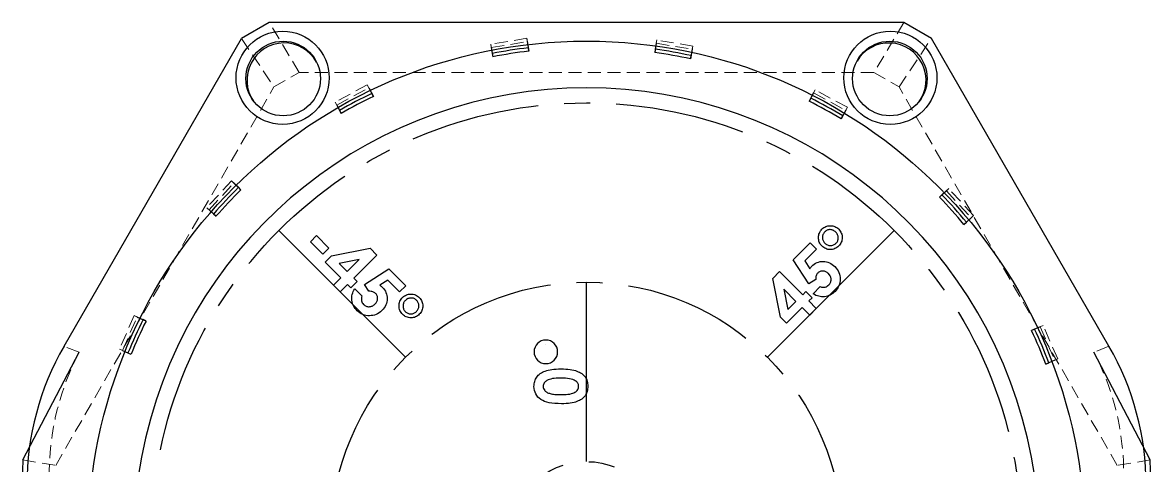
# Model space of a CAD drawing. Header units: millimetres. Extents: x -55 to 55, y -65 to 50.
# Drawn here: x -55.1 to 55.1, y 7.1 to 50.3 of the extents above; entities that cross this region are included whole.
import ezdxf

# ---------------------------------------------------------------- set-up
doc = ezdxf.new("R2010")
doc.units = ezdxf.units.MM
doc.linetypes.add('CENTERX2', pattern=[20.32, 12.7, -2.54, 2.54, -2.54])
doc.linetypes.add('HIDDEN', pattern=[1.905, 1.27, -0.635])

msp = doc.modelspace()

# ---------------------------------------------------------------- linework, layer by layer
at = {"color": 7, "linetype": 'Continuous', "lineweight": 25}
for p, q in [((-30.99, 50.34), (-33.69, 48.78)), ((30.99, 50.34), (-30.99, 50.34)), ((33.69, 48.78), (30.99, 50.34)), ((-51.03, 18.75), (-33.69, 48.78)), ((-5.79, 48.49), (-5.63, 47.56)), ((51.03, 18.75), (33.69, 48.78)), ((-9.3, 47.9), (-9.15, 47.01)), ((-5.63, 47.56), (-5.67, 47.88)), ((6.81, 48.32), (6.66, 47.42)), ((6.71, 47.74), (6.66, 47.42)), ((10.32, 47.73), (10.17, 46.8)), ((-9.21, 47.32), (-9.15, 47.01)), ((10.17, 46.8), (10.23, 47.11)), ((-21.27, 43.97), (-20.82, 43.14)), ((-20.82, 43.14), (-20.96, 43.43)), ((22.19, 43.48), (21.75, 42.68)), ((21.9, 42.97), (21.75, 42.68)), ((-24.4, 42.28), (-23.97, 41.48)), ((-24.13, 41.76), (-23.97, 41.48)), ((25.32, 41.78), (24.87, 40.95)), ((24.87, 40.95), (25.03, 41.23)), ((-34.45, 34.67), (-33.75, 34.03)), ((-33.75, 34.03), (-33.98, 34.27)), ((35.15, 33.91), (34.49, 33.29)), ((34.71, 33.52), (34.49, 33.29)), ((-36.86, 32.06), (-36.19, 31.44)), ((-36.43, 31.66), (-36.19, 31.44)), ((37.56, 31.29), (36.87, 30.65)), ((36.87, 30.65), (37.11, 30.86)), ((-43.9, 21.6), (-43.03, 21.22)), ((-43.03, 21.22), (-43.31, 21.37)), ((44.31, 20.65), (43.48, 20.28)), ((43.77, 20.43), (43.48, 20.28)), ((-55.06, 7.66), (-49.57, 18.17)), ((-45.33, 18.34), (-44.5, 17.98)), ((-44.79, 18.1), (-44.5, 17.98)), ((55.06, 7.66), (49.57, 18.17)), ((45.74, 17.39), (44.88, 17.01)), ((44.88, 17.01), (45.17, 17.13))]:
    msp.add_line(p, q, dxfattribs=at)
at = {"color": 7, "linetype": 'HIDDEN', "lineweight": 18}
for p, q in [((-28.08, 45.47), (-30.99, 50.34)), ((30.99, 50.34), (28.08, 45.47)), ((-33.69, 48.78), (-30.53, 44.06)), ((-5.82, 48.81), (-9.36, 48.22)), ((-9.3, 47.9), (-5.79, 48.49)), ((-5.79, 48.49), (-5.82, 48.81)), ((-5.82, 48.81), (-5.67, 47.88)), ((6.86, 48.64), (6.71, 47.74)), ((6.86, 48.64), (6.81, 48.32)), ((10.39, 48.05), (6.86, 48.64)), ((30.53, 44.06), (33.69, 48.78)), ((-9.36, 48.22), (-9.3, 47.9)), ((-9.36, 48.22), (-9.21, 47.32)), ((6.81, 48.32), (10.32, 47.73)), ((10.39, 48.05), (10.23, 47.11)), ((10.32, 47.73), (10.39, 48.05)), ((-26.36, 46.47), (-26.44, 46.63)), ((26.44, 46.63), (26.36, 46.47)), ((-30.53, 44.06), (-28.08, 45.47)), ((28.08, 45.47), (-28.08, 45.47)), ((28.08, 45.47), (30.53, 44.06)), ((-21.41, 44.27), (-24.56, 42.56)), ((-21.27, 43.97), (-21.41, 44.27)), ((-21.41, 44.27), (-20.96, 43.43)), ((-51.85, 7.12), (-30.53, 44.06)), ((-24.4, 42.28), (-21.27, 43.97)), ((22.33, 43.77), (21.9, 42.97)), ((22.33, 43.77), (22.19, 43.48)), ((22.19, 43.48), (25.32, 41.78)), ((25.48, 42.07), (22.33, 43.77)), ((51.85, 7.12), (30.53, 44.06)), ((-32.57, 42.72), (-32.46, 42.57)), ((-24.56, 42.56), (-24.13, 41.76)), ((-24.56, 42.56), (-24.4, 42.28)), ((25.48, 42.07), (25.03, 41.23)), ((25.32, 41.78), (25.48, 42.07)), ((32.46, 42.57), (32.57, 42.72)), ((-34.67, 34.91), (-37.1, 32.27)), ((-36.86, 32.06), (-34.45, 34.67)), ((-34.45, 34.67), (-34.67, 34.91)), ((-34.67, 34.91), (-33.98, 34.27)), ((35.38, 34.14), (34.71, 33.52)), ((35.38, 34.14), (35.15, 33.91)), ((35.15, 33.91), (37.56, 31.29)), ((37.81, 31.5), (35.38, 34.14)), ((-37.1, 32.27), (-36.86, 32.06)), ((-37.1, 32.27), (-36.43, 31.66)), ((37.81, 31.5), (37.11, 30.86)), ((37.56, 31.29), (37.81, 31.5)), ((-44.18, 21.75), (-45.62, 18.47)), ((-45.33, 18.34), (-43.9, 21.6)), ((-43.9, 21.6), (-44.18, 21.75)), ((-44.18, 21.75), (-43.31, 21.37)), ((44.6, 20.79), (43.77, 20.43)), ((44.6, 20.79), (44.31, 20.65)), ((44.31, 20.65), (45.74, 17.39)), ((46.04, 17.51), (44.6, 20.79)), ((-49.57, 18.17), (-51.03, 18.75)), ((51.03, 18.75), (49.57, 18.17)), ((-45.62, 18.47), (-45.33, 18.34)), ((-45.62, 18.47), (-44.79, 18.1)), ((46.04, 17.51), (45.17, 17.13)), ((45.74, 17.39), (46.04, 17.51)), ((-55.06, 7.66), (-51.85, 7.12)), ((55.06, 7.66), (51.85, 7.12))]:
    msp.add_line(p, q, dxfattribs=at)
at = {"color": 7, "linetype": 'Continuous'}
for p, q in [((-30.05, 30.05), (-17.68, 17.68)), ((30.05, 30.05), (17.68, 17.68)), ((0, 7.5), (0, 25)), ((-3.97, 18.97), (-3.97, 18.97))]:
    msp.add_line(p, q, dxfattribs=at)
at = {"color": 7, "linetype": 'Continuous', "flags": 128}
for points in [[(24.64, 30.18), (24.72, 30.09), (24.79, 29.99), (24.85, 29.9), (24.89, 29.8), (24.93, 29.69), (24.96, 29.58), (24.97, 29.47), (24.98, 29.35), (24.97, 29.24), (24.95, 29.12), (24.93, 29.01), (24.89, 28.91), (24.84, 28.81), (24.78, 28.71), (24.71, 28.62), (24.63, 28.53), (24.63, 28.53), (24.54, 28.45), (24.45, 28.38), (24.36, 28.33), (24.26, 28.28), (24.15, 28.24), (24.04, 28.21), (23.93, 28.2), (23.81, 28.19), (23.7, 28.2), (23.58, 28.21), (23.47, 28.24), (23.37, 28.28), (23.27, 28.33), (23.17, 28.39), (23.08, 28.46), (22.99, 28.54), (22.99, 28.54), (22.91, 28.63), (22.84, 28.72), (22.78, 28.81), (22.74, 28.91), (22.7, 29.02), (22.68, 29.13), (22.66, 29.24), (22.66, 29.36), (22.67, 29.48), (22.68, 29.59), (22.71, 29.7), (22.75, 29.8), (22.8, 29.9), (22.85, 30), (22.92, 30.09), (23, 30.18), (23, 30.18), (23.09, 30.26), (23.18, 30.33), (23.28, 30.38), (23.38, 30.43), (23.48, 30.47), (23.59, 30.49), (23.7, 30.51), (23.82, 30.52), (23.93, 30.51), (24.05, 30.5), (24.16, 30.47), (24.26, 30.43), (24.36, 30.38), (24.46, 30.33), (24.55, 30.26), (24.64, 30.18)], [(24.36, 29.89), (24.3, 29.94), (24.24, 29.99), (24.17, 30.03), (24.1, 30.07), (24.03, 30.09), (23.96, 30.11), (23.89, 30.12), (23.81, 30.13), (23.73, 30.13), (23.66, 30.12), (23.59, 30.1), (23.52, 30.08), (23.45, 30.05), (23.39, 30.01), (23.33, 29.96), (23.27, 29.91), (23.27, 29.91), (23.22, 29.85), (23.18, 29.79), (23.14, 29.73), (23.1, 29.66), (23.08, 29.59), (23.06, 29.52), (23.05, 29.44), (23.05, 29.36), (23.05, 29.29), (23.06, 29.21), (23.08, 29.14), (23.11, 29.07), (23.14, 29), (23.18, 28.94), (23.23, 28.88), (23.28, 28.82), (23.28, 28.82), (23.34, 28.76), (23.4, 28.72), (23.46, 28.68), (23.53, 28.65), (23.6, 28.62), (23.67, 28.6), (23.75, 28.59), (23.83, 28.59), (23.91, 28.59), (23.98, 28.6), (24.06, 28.62), (24.13, 28.64), (24.19, 28.67), (24.26, 28.71), (24.32, 28.76), (24.37, 28.81), (24.37, 28.81), (24.42, 28.86), (24.47, 28.92), (24.51, 28.99), (24.54, 29.05), (24.56, 29.12), (24.58, 29.19), (24.59, 29.27), (24.59, 29.34), (24.58, 29.42), (24.57, 29.5), (24.55, 29.57), (24.53, 29.64), (24.5, 29.71), (24.46, 29.77), (24.41, 29.83), (24.36, 29.89)], [(-26.36, 29.55), (-25.16, 28.34), (-25.16, 28.34), (-25.76, 27.73), (-25.76, 27.73), (-26.97, 28.94), (-26.97, 28.94), (-26.36, 29.55)], [(20.2, 27.2), (21.84, 28.84), (21.84, 28.84), (22.46, 28.23), (22.46, 28.23), (21.32, 27.09), (21.32, 27.09), (21.81, 26.31), (21.81, 26.31), (21.85, 26.38), (21.9, 26.45), (21.95, 26.51), (22, 26.57), (22, 26.57), (22.12, 26.68), (22.25, 26.77), (22.38, 26.85), (22.52, 26.92), (22.66, 26.97), (22.81, 27.01), (22.96, 27.03), (23.12, 27.03), (23.28, 27.02), (23.43, 27), (23.58, 26.95), (23.73, 26.9), (23.87, 26.83), (24, 26.74), (24.14, 26.63), (24.27, 26.52), (24.27, 26.52), (24.39, 26.38), (24.49, 26.25), (24.58, 26.11), (24.65, 25.96), (24.71, 25.8), (24.75, 25.64), (24.77, 25.48), (24.78, 25.31), (24.77, 25.13), (24.75, 24.97), (24.71, 24.81), (24.66, 24.66), (24.59, 24.51), (24.5, 24.37), (24.4, 24.23), (24.28, 24.11), (24.28, 24.11), (24.17, 24), (24.05, 23.91), (23.93, 23.82), (23.8, 23.75), (23.67, 23.7), (23.54, 23.65), (23.4, 23.61), (23.26, 23.59), (23.12, 23.58), (22.97, 23.58), (22.83, 23.6), (22.69, 23.63), (22.55, 23.67), (22.41, 23.72), (22.28, 23.79), (22.14, 23.87), (22.14, 23.87), (22.84, 24.57), (22.84, 24.57), (22.96, 24.53), (23.08, 24.52), (23.19, 24.52), (23.3, 24.53), (23.41, 24.56), (23.5, 24.61), (23.59, 24.67), (23.68, 24.74), (23.68, 24.74), (23.73, 24.8), (23.77, 24.86), (23.81, 24.92), (23.84, 24.98), (23.87, 25.05), (23.88, 25.12), (23.89, 25.2), (23.89, 25.27), (23.89, 25.35), (23.88, 25.43), (23.86, 25.5), (23.83, 25.57), (23.79, 25.64), (23.75, 25.71), (23.7, 25.77), (23.64, 25.84), (23.64, 25.84), (23.58, 25.89), (23.51, 25.94), (23.45, 25.99), (23.38, 26.02), (23.31, 26.05), (23.24, 26.07), (23.17, 26.09), (23.1, 26.09), (23.02, 26.09), (22.95, 26.08), (22.89, 26.07), (22.82, 26.05), (22.76, 26.02), (22.7, 25.99), (22.64, 25.95), (22.59, 25.9), (22.59, 25.9), (22.54, 25.84), (22.5, 25.78), (22.46, 25.71), (22.43, 25.63), (22.41, 25.55), (22.4, 25.46), (22.39, 25.36), (22.39, 25.26), (22.39, 25.26), (21.73, 24.84), (21.73, 24.84), (20.2, 27.2)], [(-21.13, 28.31), (-20.47, 27.64), (-20.47, 27.64), (-22.72, 25.39), (-22.72, 25.39), (-22.41, 25.08), (-22.41, 25.08), (-23.03, 24.46), (-23.03, 24.46), (-23.34, 24.77), (-23.34, 24.77), (-24.06, 24.06), (-24.06, 24.06), (-24.71, 24.71), (-24.71, 24.71), (-23.99, 25.43), (-23.99, 25.43), (-25.52, 26.95), (-25.52, 26.95), (-24.9, 27.57), (-24.9, 27.57), (-21.13, 28.31)], [(-23.37, 26.04), (-22.2, 27.21), (-22.2, 27.21), (-24.17, 26.84), (-24.17, 26.84), (-23.37, 26.04)], [(-19.3, 26.3), (-17.66, 24.66), (-17.66, 24.66), (-18.28, 24.05), (-18.28, 24.05), (-19.42, 25.19), (-19.42, 25.19), (-20.2, 24.7), (-20.2, 24.7), (-20.13, 24.65), (-20.06, 24.6), (-19.99, 24.55), (-19.94, 24.5), (-19.94, 24.5), (-19.83, 24.38), (-19.73, 24.25), (-19.65, 24.12), (-19.59, 23.99), (-19.54, 23.84), (-19.5, 23.7), (-19.48, 23.54), (-19.47, 23.39), (-19.48, 23.23), (-19.51, 23.08), (-19.55, 22.93), (-19.61, 22.78), (-19.68, 22.64), (-19.77, 22.5), (-19.87, 22.37), (-19.99, 22.24), (-19.99, 22.24), (-20.12, 22.12), (-20.26, 22.02), (-20.4, 21.93), (-20.55, 21.86), (-20.7, 21.8), (-20.86, 21.76), (-21.03, 21.74), (-21.2, 21.73), (-21.37, 21.73), (-21.54, 21.76), (-21.7, 21.8), (-21.85, 21.85), (-22, 21.92), (-22.14, 22), (-22.27, 22.11), (-22.4, 22.22), (-22.4, 22.22), (-22.51, 22.34), (-22.6, 22.45), (-22.68, 22.58), (-22.75, 22.7), (-22.81, 22.83), (-22.86, 22.97), (-22.89, 23.1), (-22.91, 23.25), (-22.92, 23.39), (-22.92, 23.53), (-22.91, 23.67), (-22.88, 23.81), (-22.84, 23.95), (-22.78, 24.09), (-22.72, 24.23), (-22.64, 24.36), (-22.64, 24.36), (-21.94, 23.67), (-21.94, 23.67), (-21.97, 23.54), (-21.99, 23.43), (-21.99, 23.31), (-21.97, 23.2), (-21.94, 23.1), (-21.9, 23), (-21.84, 22.91), (-21.77, 22.83), (-21.77, 22.83), (-21.71, 22.78), (-21.65, 22.73), (-21.59, 22.69), (-21.52, 22.66), (-21.45, 22.64), (-21.38, 22.62), (-21.31, 22.61), (-21.23, 22.61), (-21.15, 22.62), (-21.08, 22.63), (-21.01, 22.65), (-20.93, 22.68), (-20.87, 22.71), (-20.8, 22.76), (-20.73, 22.81), (-20.67, 22.87), (-20.67, 22.87), (-20.61, 22.93), (-20.56, 22.99), (-20.52, 23.06), (-20.48, 23.12), (-20.45, 23.19), (-20.43, 23.26), (-20.42, 23.34), (-20.41, 23.41), (-20.41, 23.48), (-20.42, 23.55), (-20.43, 23.62), (-20.46, 23.68), (-20.48, 23.75), (-20.52, 23.8), (-20.56, 23.86), (-20.61, 23.91), (-20.61, 23.91), (-20.66, 23.96), (-20.73, 24.01), (-20.8, 24.04), (-20.88, 24.07), (-20.96, 24.1), (-21.05, 24.11), (-21.15, 24.12), (-21.25, 24.12), (-21.25, 24.12), (-21.67, 24.78), (-21.67, 24.78), (-19.3, 26.3)], [(18.2, 25.37), (18.86, 26.04), (18.86, 26.04), (21.12, 23.78), (21.12, 23.78), (21.43, 24.09), (21.43, 24.09), (22.04, 23.48), (22.04, 23.48), (21.73, 23.17), (21.73, 23.17), (22.45, 22.45), (22.45, 22.45), (21.8, 21.8), (21.8, 21.8), (21.08, 22.52), (21.08, 22.52), (19.55, 20.99), (19.55, 20.99), (18.94, 21.6), (18.94, 21.6), (18.2, 25.37)], [(20.46, 23.13), (19.29, 24.31), (19.29, 24.31), (19.66, 22.33), (19.66, 22.33), (20.46, 23.13)], [(-16.33, 21.87), (-16.42, 21.79), (-16.51, 21.72), (-16.61, 21.66), (-16.71, 21.61), (-16.81, 21.57), (-16.92, 21.55), (-17.04, 21.53), (-17.15, 21.53), (-17.27, 21.53), (-17.38, 21.55), (-17.49, 21.58), (-17.6, 21.62), (-17.7, 21.67), (-17.79, 21.72), (-17.88, 21.79), (-17.97, 21.87), (-17.97, 21.87), (-18.05, 21.96), (-18.12, 22.05), (-18.18, 22.15), (-18.23, 22.25), (-18.27, 22.35), (-18.29, 22.46), (-18.31, 22.58), (-18.31, 22.69), (-18.31, 22.81), (-18.29, 22.92), (-18.27, 23.03), (-18.23, 23.14), (-18.18, 23.24), (-18.12, 23.34), (-18.05, 23.43), (-17.97, 23.52), (-17.97, 23.52), (-17.88, 23.6), (-17.79, 23.66), (-17.69, 23.72), (-17.59, 23.77), (-17.49, 23.8), (-17.38, 23.83), (-17.27, 23.84), (-17.15, 23.85), (-17.03, 23.84), (-16.92, 23.82), (-16.81, 23.8), (-16.7, 23.76), (-16.6, 23.71), (-16.51, 23.65), (-16.41, 23.58), (-16.33, 23.5), (-16.33, 23.5), (-16.25, 23.42), (-16.18, 23.33), (-16.12, 23.23), (-16.07, 23.13), (-16.04, 23.03), (-16.01, 22.92), (-16, 22.81), (-15.99, 22.69), (-15.99, 22.57), (-16.01, 22.46), (-16.04, 22.35), (-16.07, 22.25), (-16.12, 22.14), (-16.18, 22.05), (-16.25, 21.96), (-16.33, 21.87)], [(-16.62, 22.15), (-16.56, 22.21), (-16.51, 22.27), (-16.47, 22.33), (-16.44, 22.4), (-16.41, 22.47), (-16.39, 22.54), (-16.38, 22.62), (-16.38, 22.7), (-16.38, 22.77), (-16.39, 22.85), (-16.41, 22.92), (-16.43, 22.99), (-16.46, 23.05), (-16.5, 23.12), (-16.54, 23.17), (-16.6, 23.23), (-16.6, 23.23), (-16.65, 23.28), (-16.71, 23.33), (-16.78, 23.37), (-16.84, 23.4), (-16.91, 23.43), (-16.99, 23.44), (-17.06, 23.45), (-17.14, 23.46), (-17.22, 23.45), (-17.3, 23.44), (-17.37, 23.42), (-17.44, 23.4), (-17.5, 23.37), (-17.57, 23.33), (-17.63, 23.28), (-17.69, 23.23), (-17.69, 23.23), (-17.74, 23.17), (-17.79, 23.11), (-17.83, 23.05), (-17.86, 22.98), (-17.88, 22.91), (-17.9, 22.84), (-17.91, 22.76), (-17.92, 22.68), (-17.91, 22.6), (-17.9, 22.52), (-17.89, 22.45), (-17.86, 22.38), (-17.83, 22.31), (-17.79, 22.25), (-17.75, 22.19), (-17.7, 22.13), (-17.7, 22.13), (-17.64, 22.08), (-17.58, 22.04), (-17.52, 22), (-17.45, 21.97), (-17.39, 21.95), (-17.31, 21.93), (-17.24, 21.92), (-17.16, 21.92), (-17.08, 21.92), (-17.01, 21.93), (-16.94, 21.95), (-16.87, 21.98), (-16.8, 22.01), (-16.74, 22.05), (-16.68, 22.09), (-16.62, 22.15)], [(-5.13, 14.82), (-5.12, 14.95), (-5.11, 15.08), (-5.09, 15.2), (-5.06, 15.32), (-5.02, 15.43), (-4.98, 15.54), (-4.92, 15.64), (-4.86, 15.74), (-4.79, 15.83), (-4.71, 15.92), (-4.62, 16), (-4.52, 16.08), (-4.41, 16.15), (-4.3, 16.21), (-4.17, 16.28), (-4.04, 16.33), (-3.89, 16.38), (-3.73, 16.42), (-3.56, 16.46), (-3.38, 16.49), (-3.18, 16.51), (-2.96, 16.53), (-2.74, 16.54), (-2.5, 16.54), (-2.5, 16.54), (-2.26, 16.54), (-2.03, 16.53), (-1.81, 16.51), (-1.61, 16.49), (-1.43, 16.46), (-1.25, 16.42), (-1.09, 16.38), (-0.95, 16.33), (-0.81, 16.27), (-0.69, 16.21), (-0.57, 16.15), (-0.47, 16.08), (-0.37, 16), (-0.28, 15.93), (-0.2, 15.84), (-0.13, 15.76), (-0.07, 15.66), (-0.02, 15.56), (0.03, 15.46), (0.06, 15.35), (0.09, 15.23), (0.11, 15.11), (0.12, 14.98), (0.13, 14.85), (0.13, 14.85), (0.12, 14.72), (0.11, 14.59), (0.09, 14.47), (0.06, 14.35), (0.03, 14.24), (-0.02, 14.13), (-0.07, 14.03), (-0.13, 13.93), (-0.2, 13.84), (-0.28, 13.76), (-0.37, 13.68), (-0.46, 13.6), (-0.57, 13.53), (-0.68, 13.47), (-0.8, 13.41), (-0.93, 13.35), (-1.07, 13.3), (-1.22, 13.26), (-1.39, 13.22), (-1.58, 13.19), (-1.77, 13.17), (-1.99, 13.15), (-2.21, 13.14), (-2.45, 13.14), (-2.45, 13.14), (-2.78, 13.15), (-3.09, 13.17), (-3.38, 13.2), (-3.64, 13.24), (-3.88, 13.3), (-4.09, 13.37), (-4.28, 13.46), (-4.45, 13.55), (-4.45, 13.55), (-4.61, 13.67), (-4.75, 13.8), (-4.86, 13.95), (-4.96, 14.1), (-5.03, 14.26), (-5.09, 14.44), (-5.12, 14.63), (-5.13, 14.82)], [(-4.23, 14.85), (-4.22, 14.73), (-4.19, 14.62), (-4.14, 14.52), (-4.08, 14.42), (-4.03, 14.38), (-3.98, 14.33), (-3.93, 14.29), (-3.87, 14.26), (-3.8, 14.22), (-3.72, 14.19), (-3.63, 14.16), (-3.54, 14.14), (-3.44, 14.11), (-3.33, 14.09), (-3.21, 14.08), (-3.08, 14.06), (-2.94, 14.05), (-2.78, 14.04), (-2.62, 14.04), (-2.44, 14.04), (-2.44, 14.04), (-2.21, 14.04), (-2, 14.05), (-1.81, 14.07), (-1.64, 14.09), (-1.48, 14.13), (-1.35, 14.17), (-1.23, 14.21), (-1.13, 14.26), (-1.05, 14.32), (-0.97, 14.38), (-0.91, 14.45), (-0.86, 14.52), (-0.82, 14.6), (-0.79, 14.68), (-0.78, 14.76), (-0.77, 14.85), (-0.77, 14.85), (-0.77, 14.93), (-0.79, 15.01), (-0.82, 15.09), (-0.86, 15.16), (-0.9, 15.22), (-0.96, 15.28), (-1.03, 15.34), (-1.11, 15.39), (-1.11, 15.39), (-1.22, 15.45), (-1.35, 15.5), (-1.5, 15.54), (-1.67, 15.58), (-1.85, 15.61), (-2.05, 15.63), (-2.26, 15.64), (-2.5, 15.64), (-2.5, 15.64), (-2.73, 15.64), (-2.95, 15.63), (-3.15, 15.61), (-3.33, 15.59), (-3.49, 15.55), (-3.63, 15.52), (-3.75, 15.47), (-3.86, 15.42), (-3.94, 15.36), (-4.02, 15.3), (-4.08, 15.24), (-4.14, 15.17), (-4.18, 15.09), (-4.21, 15.01), (-4.22, 14.93), (-4.23, 14.85)]]:
    msp.add_lwpolyline(points, dxfattribs=at)
at = {"color": 7, "linetype": 'Continuous', "lineweight": 25}
for centre, radius in [((0, -0.15), 48.68), ((-29.68, 44.95), 4.55), ((-29.63, 44.88), 3.64), ((29.68, 44.95), 4.55), ((29.63, 44.88), 3.64)]:
    msp.add_circle(centre, radius, dxfattribs=at)
at = {"color": 7, "linetype": 'CENTERX2'}
for radius in [42.5, 25, 7.5]:
    msp.add_circle((0, 0), radius, dxfattribs=at)
at = {"color": 7, "linetype": 'Continuous', "lineweight": 25}
for centre, radius, start, end in [((-29.54, 44.72), 3.63, 28.7846, 214.5657), ((0, -0.16), 48.37, 96.7303, 100.9756), ((0, -0.17), 48.05, 96.7303, 100.9756), ((0, -0.17), 48.05, 77.7829, 82.0283), ((0, -0.16), 48.37, 77.7829, 82.0283), ((29.54, 44.72), 3.63, 323.6292, 149.0858), ((0, -0.27), 44.24, 296.2966, 243.7034), ((0, -0.16), 48.37, 115.6777, 119.923), ((0, -0.17), 48.05, 115.6777, 119.923), ((0, -0.16), 48.37, 58.8356, 63.0809), ((0, -0.17), 48.05, 58.8356, 63.0809), ((0, -0.16), 48.37, 134.625, 138.8704), ((0, -0.17), 48.05, 134.625, 138.8704), ((0, -0.17), 48.05, 39.8882, 44.1335), ((0, -0.16), 48.37, 39.8882, 44.1335), ((0, -0.16), 48.37, 153.5724, 157.8177), ((0, -0.17), 48.05, 153.5724, 157.8177), ((0, -0.17), 48.05, 20.9408, 25.1862), ((0, -0.16), 48.37, 20.9408, 25.1862), ((-27.61, 5.23), 27.05, 150, 180), ((27.61, 5.23), 27.05, 0, 30), ((-26.18, 6.43), 28.91, 177.562, 182.915), ((26.18, 6.43), 28.91, 357.085, 2.438)]:
    msp.add_arc(centre, radius, start, end, dxfattribs=at)
at = {"color": 7, "linetype": 'Continuous'}
msp.add_arc((-3.97, 18.21), 1.15, 90.0001, 89.9999, dxfattribs=at)
at = {"color": 7, "linetype": 'HIDDEN', "lineweight": 18}
for centre, start, end in [((-26.63, 6.25), 152.5433, 182.8734), ((26.63, 6.25), 357.1266, 27.4567)]:
    msp.add_arc(centre, 25.85, start, end, dxfattribs=at)

doc.saveas('drawing.dxf')
